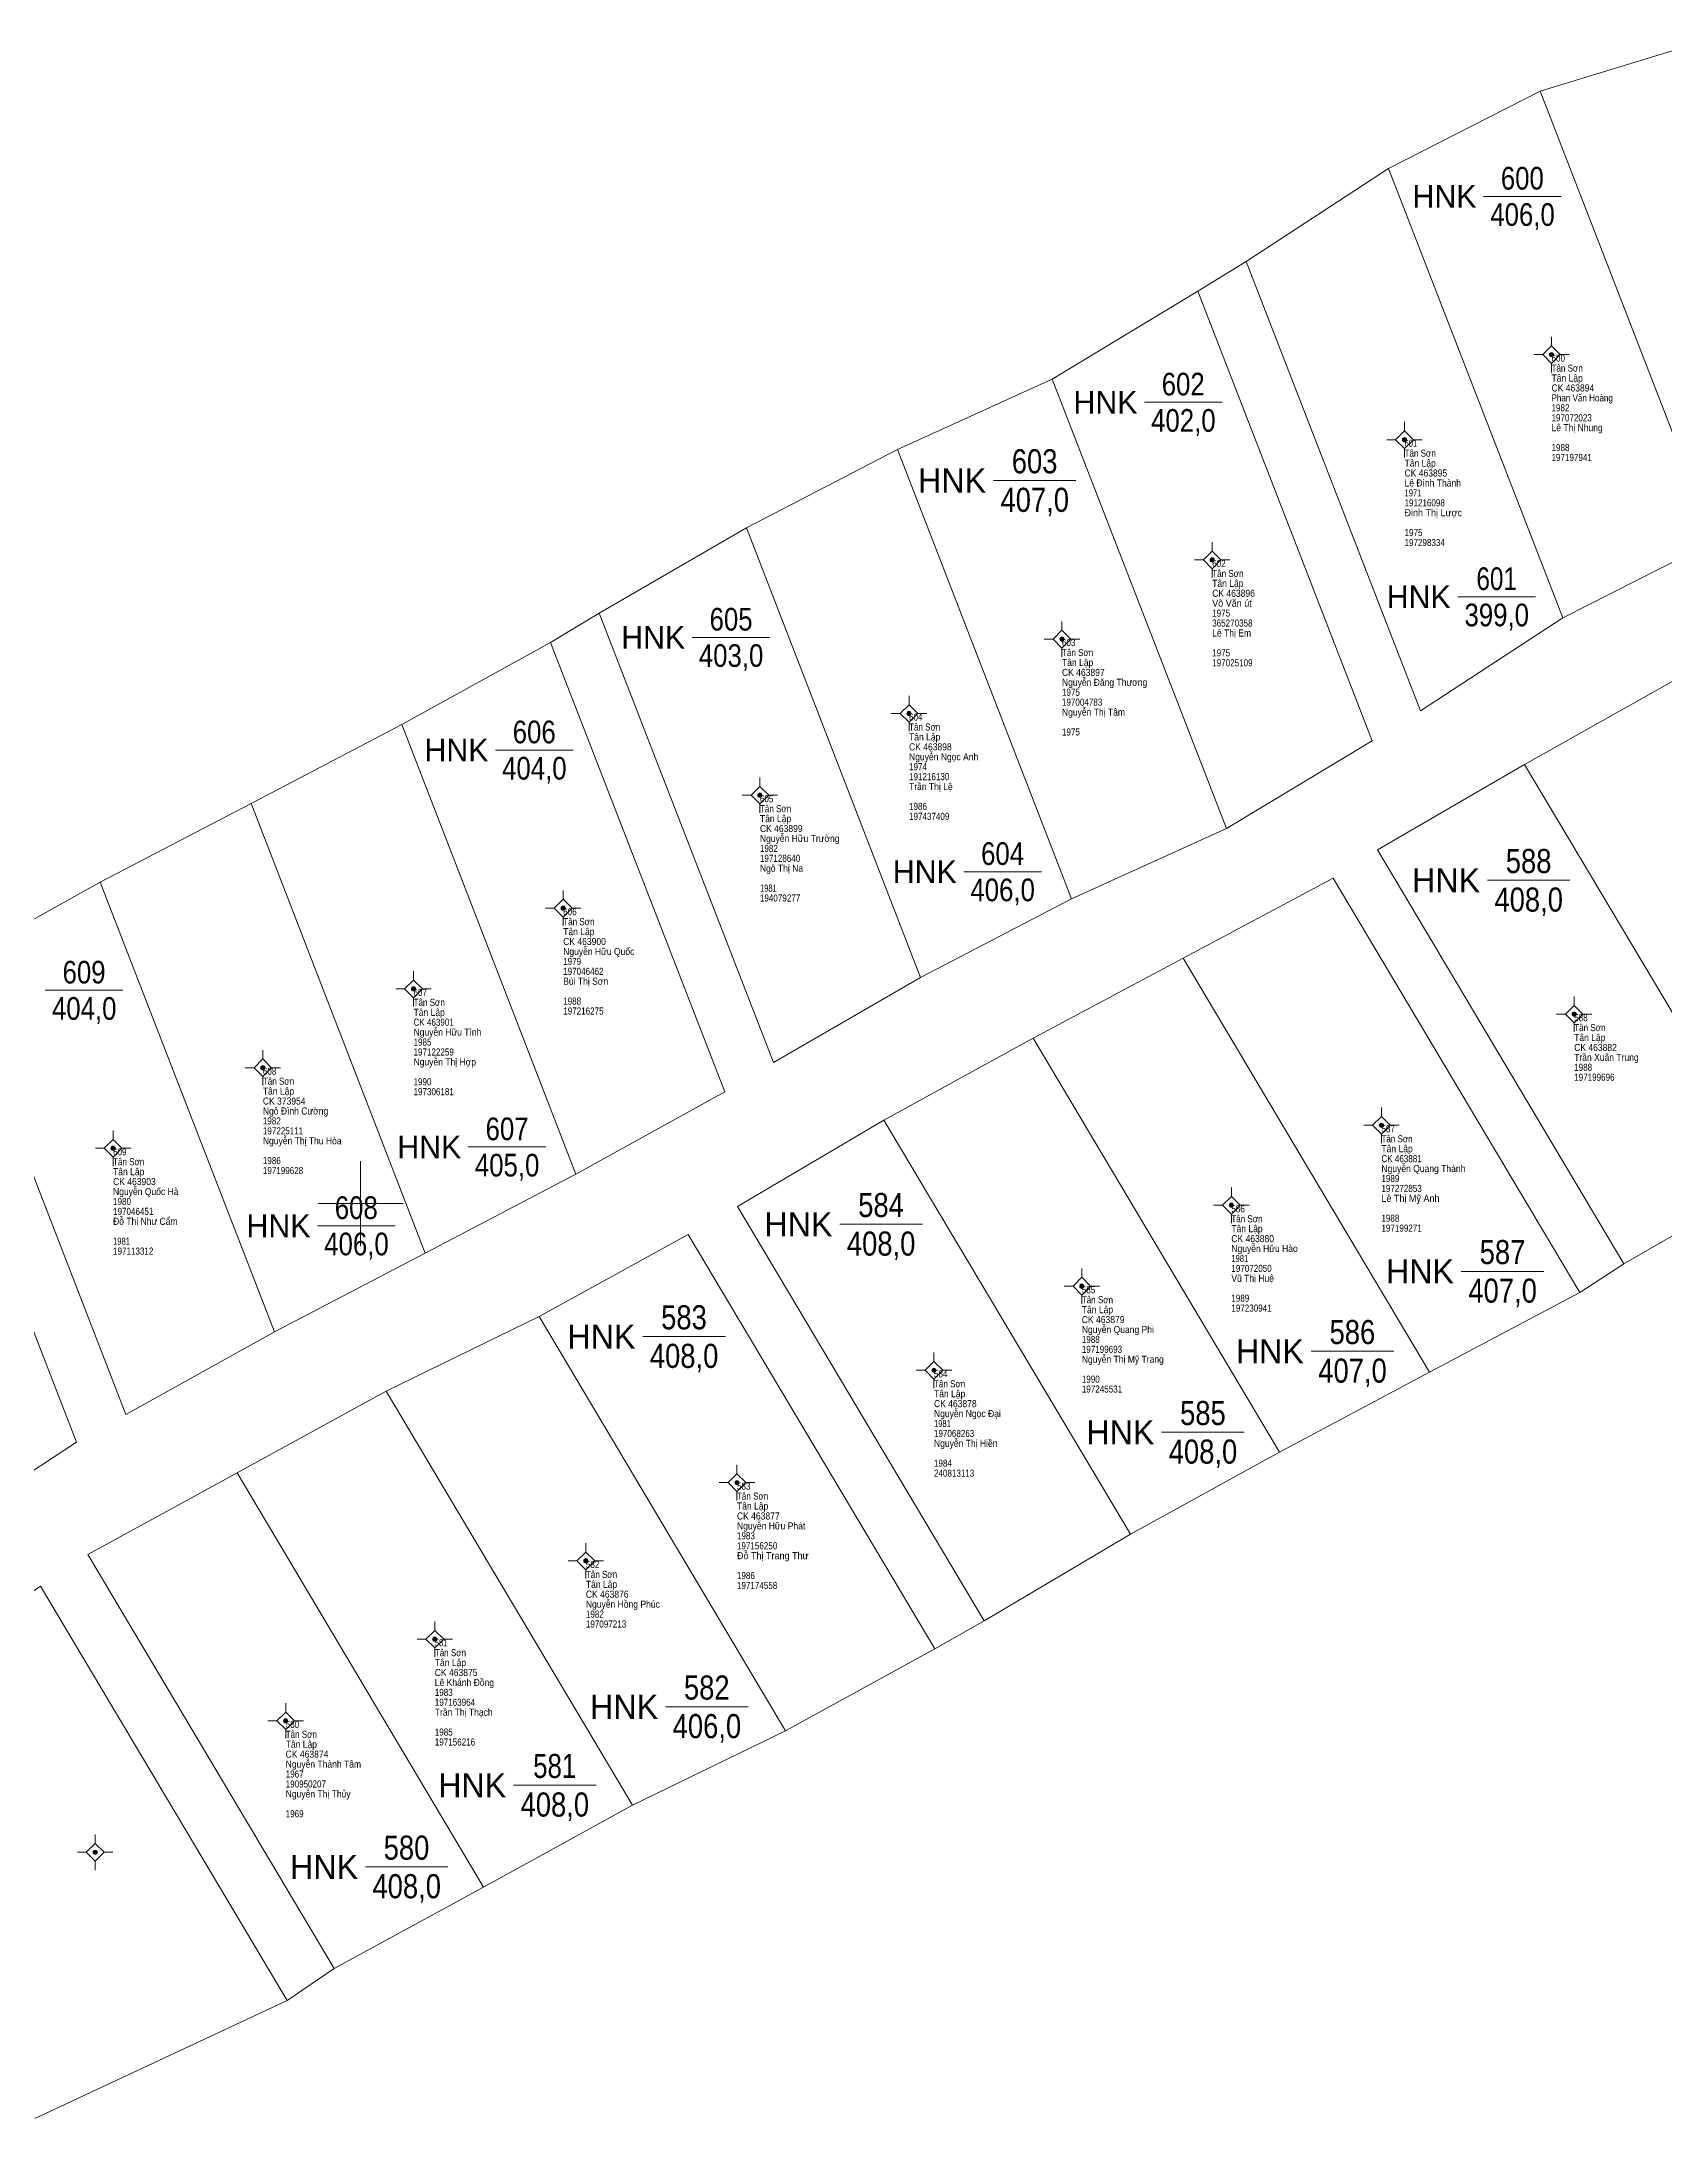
# Model space of a CAD drawing. Header units: metres. Extents: x 547873 to 548420, y 1837499 to 1838035.
# Drawn here: x 548177.5 to 548292, y 1837735.5 to 1837881.9 of the extents above; entities that cross this region are included whole.
import ezdxf
from ezdxf.enums import TextEntityAlignment as Align

# ---------------------------------------------------------------- set-up
doc = ezdxf.new("R2010")
doc.units = ezdxf.units.M
doc.header["$LTSCALE"] = 0.2
for name, color, linetype, lineweight in [('10', 7, 'Continuous', 13), ('11', 7, 'Continuous', 13), ('13', 7, 'Continuous', 13), ('23', 7, 'Continuous', 13), ('63', 7, 'Continuous', 13)]:
    doc.layers.add(name, color=color, linetype=linetype, lineweight=lineweight)
for name, color, linetype in [('15', 7, 'Continuous'), ('2', 7, 'Continuous'), ('4', 7, 'Continuous')]:
    doc.layers.add(name, color=color, linetype=linetype)

msp = doc.modelspace()

# ---------------------------------------------------------------- hatches: boundary and pattern name
at = {"layer": '11'}
for points in [[(548284.1698, 1837859.87, 1), (548283.8697, 1837859.87, 1)], [(548273.7998, 1837853.87, 1), (548273.4997, 1837853.87, 1)], [(548260.2298, 1837845.39, 1), (548259.9298, 1837845.39, 1)], [(548249.6298, 1837839.81, 1), (548249.3298, 1837839.81, 1)], [(548238.8398, 1837834.56, 1), (548238.5397, 1837834.56, 1)], [(548228.3198, 1837828.8, 1), (548228.0197, 1837828.8, 1)], [(548214.4398, 1837820.83, 1), (548214.1397, 1837820.83, 1)], [(548203.8798, 1837815.14, 1), (548203.5798, 1837815.14, 1)], [(548285.7698, 1837813.36, 1), (548285.4698, 1837813.36, 1)], [(548193.2498, 1837809.58, 1), (548192.9498, 1837809.58, 1)], [(548272.1698, 1837805.52, 1), (548271.8697, 1837805.52, 1)], [(548182.6798, 1837803.9, 1), (548182.3797, 1837803.9, 1)], [(548261.5798, 1837799.88, 1), (548261.2797, 1837799.88, 1)], [(548251.0298, 1837794.17, 1), (548250.7298, 1837794.17, 1)], [(548240.5998, 1837788.24, 1), (548240.2998, 1837788.24, 1)], [(548226.6998, 1837780.32, 1), (548226.3997, 1837780.32, 1)], [(548216.0397, 1837774.8, 1), (548215.7397, 1837774.8, 1)], [(548205.3798, 1837769.28, 1), (548205.0798, 1837769.28, 1)], [(548194.8598, 1837763.52, 1), (548194.5598, 1837763.52, 1)], [(548181.4198, 1837754.25, 1), (548181.1197, 1837754.25, 1)]]:
    msp.add_hatch(color=256, dxfattribs=at).paths.add_polyline_path(points)

# ---------------------------------------------------------------- linework, layer by layer
at = {"layer": '10'}
for p, q in [((548283.22, 1837878.44), (548294.7, 1837881.95)), ((548272.53, 1837873), (548283.22, 1837878.44)), ((548283.22, 1837878.44), (548295.51, 1837846.74)), ((548262.48, 1837866.44), (548272.53, 1837873)), ((548272.53, 1837873), (548284.82, 1837841.3)), ((548248.8, 1837858.14), (548259.07, 1837864.34)), ((548237.87, 1837853.18), (548248.8, 1837858.14)), ((548248.8, 1837858.14), (548261.09, 1837826.44)), ((548227.22, 1837847.65), (548237.87, 1837853.18)), ((548237.87, 1837853.18), (548250.16, 1837821.48)), ((548216.83, 1837841.64), (548227.22, 1837847.65)), ((548227.22, 1837847.65), (548239.51, 1837815.95)), ((548202.9, 1837833.78), (548213.4, 1837839.58)), ((548192.27, 1837828.21), (548202.9, 1837833.78)), ((548202.9, 1837833.78), (548215.19, 1837802.08)), ((548282.12, 1837830.97), (548299.51, 1837801.76)), ((548181.63, 1837822.66), (548192.27, 1837828.21)), ((548171.14, 1837816.83), (548181.63, 1837822.66)), ((548181.63, 1837822.66), (548193.92, 1837790.96)), ((548258.03, 1837817.31), (548275.42, 1837788.1)), ((548247.44, 1837811.67), (548264.83, 1837782.46)), ((548236.92, 1837805.89), (548254.31, 1837776.68)), ((548289.12, 1837795.74), (548299.51, 1837801.76)), ((548275.42, 1837788.1), (548286.01, 1837793.74)), ((548212.59, 1837792.03), (548229.98, 1837762.82)), ((548264.83, 1837782.46), (548275.42, 1837788.1)), ((548201.8, 1837786.78), (548219.19, 1837757.57)), ((548254.31, 1837776.68), (548264.83, 1837782.46)), ((548191.28, 1837781), (548208.67, 1837751.79)), ((548243.98, 1837770.58), (548254.31, 1837776.68)), ((548229.98, 1837762.82), (548240.5, 1837768.6)), ((548219.19, 1837757.57), (548229.98, 1837762.82)), ((548208.67, 1837751.79), (548219.19, 1837757.57)), ((548198.13, 1837746.05), (548208.67, 1837751.79)), ((548177.02, 1837735.48), (548194.81, 1837743.81))]:
    msp.add_line(p, q, dxfattribs=at)
msp.add_lwpolyline([(548192.27, 1837828.21), (548192.36, 1837827.99), (548204.56, 1837796.51)], dxfattribs=at)
at = {"layer": '11'}
for p, q in [((548284.02, 1837861.12), (548284.02, 1837860.5)), ((548283.4, 1837859.87), (548282.77, 1837859.87)), ((548284.02, 1837859.24), (548284.02, 1837858.62)), ((548285.27, 1837859.87), (548284.64, 1837859.87)), ((548273.65, 1837855.12), (548273.65, 1837854.5)), ((548273.02, 1837853.87), (548272.4, 1837853.87)), ((548273.65, 1837853.24), (548273.65, 1837852.62)), ((548274.9, 1837853.87), (548274.28, 1837853.87)), ((548260.08, 1837846.64), (548260.08, 1837846.02)), ((548259.46, 1837845.39), (548258.83, 1837845.39)), ((548260.08, 1837844.76), (548260.08, 1837844.14)), ((548261.33, 1837845.39), (548260.7, 1837845.39)), ((548248.86, 1837839.81), (548248.23, 1837839.81)), ((548249.48, 1837841.06), (548249.48, 1837840.44)), ((548250.73, 1837839.81), (548250.1, 1837839.81)), ((548249.48, 1837839.18), (548249.48, 1837838.56)), ((548238.69, 1837835.81), (548238.69, 1837835.18)), ((548238.06, 1837834.56), (548237.44, 1837834.56)), ((548238.69, 1837833.94), (548238.69, 1837833.31)), ((548239.94, 1837834.56), (548239.32, 1837834.56)), ((548228.17, 1837830.05), (548228.17, 1837829.42)), ((548227.54, 1837828.8), (548226.92, 1837828.8)), ((548228.17, 1837828.18), (548228.17, 1837827.55)), ((548229.42, 1837828.8), (548228.8, 1837828.8)), ((548214.29, 1837822.08), (548214.29, 1837821.46)), ((548213.66, 1837820.83), (548213.04, 1837820.83)), ((548215.54, 1837820.83), (548214.92, 1837820.83)), ((548214.29, 1837820.2), (548214.29, 1837819.58)), ((548203.73, 1837816.39), (548203.73, 1837815.76)), ((548203.1, 1837815.14), (548202.48, 1837815.14)), ((548204.98, 1837815.14), (548204.36, 1837815.14)), ((548203.73, 1837814.52), (548203.73, 1837813.89)), ((548285, 1837813.36), (548284.37, 1837813.36)), ((548285.62, 1837814.61), (548285.62, 1837813.98)), ((548286.87, 1837813.36), (548286.24, 1837813.36)), ((548285.62, 1837812.74), (548285.62, 1837812.11)), ((548193.1, 1837810.83), (548193.1, 1837810.2)), ((548192.48, 1837809.58), (548191.85, 1837809.58)), ((548193.1, 1837808.96), (548193.1, 1837808.33)), ((548194.35, 1837809.58), (548193.72, 1837809.58)), ((548272.02, 1837806.77), (548272.02, 1837806.14)), ((548182.53, 1837805.15), (548182.53, 1837804.52)), ((548271.4, 1837805.52), (548270.77, 1837805.52)), ((548272.02, 1837804.9), (548272.02, 1837804.27)), ((548273.27, 1837805.52), (548272.64, 1837805.52)), ((548181.9, 1837803.9), (548181.28, 1837803.9)), ((548182.53, 1837803.28), (548182.53, 1837802.65)), ((548183.78, 1837803.9), (548183.16, 1837803.9)), ((548261.43, 1837801.13), (548261.43, 1837800.5)), ((548260.8, 1837799.88), (548260.18, 1837799.88)), ((548261.43, 1837799.26), (548261.43, 1837798.63)), ((548262.68, 1837799.88), (548262.06, 1837799.88)), ((548250.88, 1837795.42), (548250.88, 1837794.8)), ((548250.26, 1837794.17), (548249.63, 1837794.17)), ((548250.88, 1837793.54), (548250.88, 1837792.92)), ((548252.13, 1837794.17), (548251.5, 1837794.17)), ((548240.45, 1837789.49), (548240.45, 1837788.86)), ((548239.82, 1837788.24), (548239.2, 1837788.24)), ((548240.45, 1837787.62), (548240.45, 1837786.99)), ((548241.7, 1837788.24), (548241.08, 1837788.24)), ((548226.55, 1837781.57), (548226.55, 1837780.94)), ((548225.92, 1837780.32), (548225.3, 1837780.32)), ((548226.55, 1837779.7), (548226.55, 1837779.07)), ((548227.8, 1837780.32), (548227.18, 1837780.32)), ((548215.89, 1837776.05), (548215.89, 1837775.42)), ((548215.26, 1837774.8), (548214.64, 1837774.8)), ((548215.89, 1837774.18), (548215.89, 1837773.55)), ((548217.14, 1837774.8), (548216.52, 1837774.8)), ((548205.23, 1837770.53), (548205.23, 1837769.9)), ((548204.6, 1837769.28), (548203.98, 1837769.28)), ((548205.23, 1837768.66), (548205.23, 1837768.03)), ((548206.48, 1837769.28), (548205.86, 1837769.28)), ((548194.08, 1837763.52), (548193.46, 1837763.52)), ((548194.71, 1837764.77), (548194.71, 1837764.14)), ((548195.96, 1837763.52), (548195.34, 1837763.52)), ((548194.71, 1837762.9), (548194.71, 1837762.27)), ((548181.27, 1837755.5), (548181.27, 1837754.88)), ((548180.64, 1837754.25), (548180.02, 1837754.25)), ((548181.27, 1837753.62), (548181.27, 1837753)), ((548182.52, 1837754.25), (548181.9, 1837754.25))]:
    msp.add_line(p, q, dxfattribs=at)
for points in [[(548284.02, 1837860.5), (548283.4, 1837859.87), (548284.02, 1837859.24), (548284.64, 1837859.87)], [(548273.65, 1837854.5), (548273.02, 1837853.87), (548273.65, 1837853.24), (548274.28, 1837853.87)], [(548260.08, 1837846.02), (548259.46, 1837845.39), (548260.08, 1837844.76), (548260.7, 1837845.39)], [(548249.48, 1837840.44), (548248.86, 1837839.81), (548249.48, 1837839.18), (548250.1, 1837839.81)], [(548238.69, 1837835.18), (548238.06, 1837834.56), (548238.69, 1837833.94), (548239.32, 1837834.56)], [(548228.17, 1837829.42), (548227.54, 1837828.8), (548228.17, 1837828.18), (548228.8, 1837828.8)], [(548214.29, 1837821.46), (548213.66, 1837820.83), (548214.29, 1837820.2), (548214.92, 1837820.83)], [(548203.73, 1837815.76), (548203.1, 1837815.14), (548203.73, 1837814.52), (548204.36, 1837815.14)], [(548285.62, 1837813.98), (548285, 1837813.36), (548285.62, 1837812.74), (548286.24, 1837813.36)], [(548193.1, 1837810.2), (548192.48, 1837809.58), (548193.1, 1837808.96), (548193.72, 1837809.58)], [(548272.02, 1837806.14), (548271.4, 1837805.52), (548272.02, 1837804.9), (548272.64, 1837805.52)], [(548182.53, 1837804.52), (548181.9, 1837803.9), (548182.53, 1837803.28), (548183.16, 1837803.9)], [(548261.43, 1837800.5), (548260.8, 1837799.88), (548261.43, 1837799.26), (548262.06, 1837799.88)], [(548250.88, 1837794.8), (548250.26, 1837794.17), (548250.88, 1837793.54), (548251.5, 1837794.17)], [(548240.45, 1837788.86), (548239.82, 1837788.24), (548240.45, 1837787.62), (548241.08, 1837788.24)], [(548226.55, 1837780.94), (548225.92, 1837780.32), (548226.55, 1837779.7), (548227.18, 1837780.32)], [(548215.89, 1837775.42), (548215.26, 1837774.8), (548215.89, 1837774.18), (548216.52, 1837774.8)], [(548205.23, 1837769.9), (548204.6, 1837769.28), (548205.23, 1837768.66), (548205.86, 1837769.28)], [(548194.71, 1837764.14), (548194.08, 1837763.52), (548194.71, 1837762.9), (548195.34, 1837763.52)], [(548181.27, 1837754.88), (548180.64, 1837754.25), (548181.27, 1837753.62), (548181.9, 1837754.25)]]:
    msp.add_lwpolyline(points, close=True, dxfattribs=at)
for centre in [(548284.0197, 1837859.87), (548273.6497, 1837853.87), (548260.0798, 1837845.39), (548249.4798, 1837839.81), (548238.6898, 1837834.56), (548228.1698, 1837828.8), (548214.2897, 1837820.83), (548203.7298, 1837815.14), (548285.6198, 1837813.36), (548193.0998, 1837809.58), (548272.0197, 1837805.52), (548182.5297, 1837803.9), (548261.4298, 1837799.88), (548250.8798, 1837794.17), (548240.4498, 1837788.24), (548226.5498, 1837780.32), (548215.8897, 1837774.8), (548205.2298, 1837769.28), (548194.7098, 1837763.52), (548181.2697, 1837754.25)]:
    msp.add_circle(centre, 0.15, dxfattribs=at)
at = {"layer": '13'}
for p, q in [((548279.22, 1837871.03), (548284.71, 1837871.03)), ((548255.3, 1837856.51), (548260.78, 1837856.51)), ((548244.64, 1837850.99), (548250.47, 1837850.99)), ((548277.4, 1837842.79), (548282.89, 1837842.79)), ((548223.39, 1837839.93), (548228.87, 1837839.93)), ((548209.51, 1837831.98), (548214.99, 1837831.98)), ((548242.55, 1837823.4), (548248.03, 1837823.4)), ((548279.5, 1837822.8), (548285.32, 1837822.8)), ((548177.74, 1837815.04), (548183.23, 1837815.04)), ((548207.59, 1837803.99), (548213.07, 1837803.99)), ((548196.95, 1837798.43), (548202.44, 1837798.43)), ((548233.81, 1837798.54), (548239.64, 1837798.54)), ((548277.65, 1837795.22), (548283.48, 1837795.22)), ((548219.91, 1837790.62), (548225.73, 1837790.62)), ((548267.06, 1837789.58), (548272.89, 1837789.58)), ((548256.51, 1837783.87), (548262.34, 1837783.87)), ((548221.51, 1837764.51), (548227.34, 1837764.51)), ((548210.79, 1837758.98), (548216.61, 1837758.98)), ((548200.34, 1837753.22), (548206.16, 1837753.22))]:
    msp.add_line(p, q, dxfattribs=at)
at = {"layer": '23'}
for p, q in [((548259.07, 1837864.34), (548262.48, 1837866.44)), ((548284.82, 1837841.3), (548295.51, 1837846.74)), ((548213.4, 1837839.58), (548216.83, 1837841.64)), ((548250.16, 1837821.48), (548261.09, 1837826.44)), ((548239.51, 1837815.95), (548250.16, 1837821.48)), ((548247.44, 1837811.67), (548258.03, 1837817.31)), ((548236.92, 1837805.89), (548247.44, 1837811.67)), ((548204.56, 1837796.51), (548215.19, 1837802.08)), ((548193.92, 1837790.96), (548204.56, 1837796.51)), ((548286.01, 1837793.74), (548289.12, 1837795.74)), ((548201.8, 1837786.78), (548212.59, 1837792.03)), ((548191.28, 1837781), (548201.8, 1837786.78)), ((548240.5, 1837768.6), (548243.98, 1837770.58)), ((548194.81, 1837743.81), (548198.13, 1837746.05))]:
    msp.add_line(p, q, dxfattribs=at)
for points in [[(548262.48, 1837866.44), (548274.77, 1837834.74), (548284.82, 1837841.3)], [(548261.09, 1837826.44), (548271.36, 1837832.64), (548259.07, 1837864.34)], [(548216.83, 1837841.64), (548229.12, 1837809.94), (548239.51, 1837815.95)], [(548215.19, 1837802.08), (548225.69, 1837807.88), (548213.4, 1837839.58)], [(548282.12, 1837830.97), (548292.59, 1837836.84), (548309.98, 1837807.63)], [(548282.12, 1837830.97), (548271.74, 1837824.94), (548289.12, 1837795.74)], [(548258.03, 1837817.31), (548268.62, 1837822.95), (548286.01, 1837793.74)], [(548171.14, 1837816.83), (548183.43, 1837785.13), (548193.92, 1837790.96)], [(548169.9, 1837776.6), (548179.94, 1837783.17), (548167.65, 1837814.87)], [(548236.92, 1837805.89), (548226.59, 1837799.79), (548243.98, 1837770.58)], [(548212.59, 1837792.03), (548223.11, 1837797.81), (548240.5, 1837768.6)], [(548191.28, 1837781), (548180.74, 1837775.26), (548198.13, 1837746.05)], [(548171.51, 1837769.03), (548177.42, 1837773.02), (548194.81, 1837743.81)]]:
    msp.add_lwpolyline(points, dxfattribs=at)
at = {"layer": '63'}
for p, q in [((548200, 1837797), (548200, 1837803)), ((548197, 1837800), (548203, 1837800))]:
    msp.add_line(p, q, dxfattribs=at)

# ---------------------------------------------------------------- texts
at = {"layer": '13'}
for s, height, width, p in [('600', 1.6, 0.85, (548281.96, 1837871.51)), ('602', 1.6, 0.85, (548258.035, 1837856.99)), ('603', 1.7, 0.85, (548247.55, 1837851.5)), ('601', 1.6, 0.8, (548280.15, 1837843.27)), ('605', 1.6, 0.85, (548226.135, 1837840.41)), ('606', 1.6, 0.85, (548212.245, 1837832.46)), ('604', 1.6, 0.85, (548245.29, 1837823.88)), ('588', 1.7, 0.85, (548282.405, 1837823.31)), ('609', 1.6, 0.85, (548180.485, 1837815.52)), ('607', 1.6, 0.85, (548210.33, 1837804.47)), ('608', 1.6, 0.85, (548199.69, 1837798.91)), ('584', 1.7, 0.85, (548236.715, 1837799.05)), ('587', 1.7, 0.85, (548280.565, 1837795.73)), ('583', 1.7, 0.85, (548222.81, 1837791.13)), ('586', 1.7, 0.85, (548269.97, 1837790.09)), ('585', 1.7, 0.85, (548259.425, 1837784.38)), ('582', 1.7, 0.85, (548224.42, 1837765.02)), ('581', 1.7, 0.8, (548213.69, 1837759.49)), ('580', 1.7, 0.85, (548203.235, 1837753.73))]:
    msp.add_text(s, height=height, dxfattribs=dict(at, width=width)).set_placement(p, align=Align.CENTER)
at = {"layer": '15'}
for s, width, p in [('Tân Sơn', 0.85, (548284.02, 1837858.67)), ('600', 0.85, (548284.02, 1837859.37)), ('Tân Lập', 0.9, (548284.02, 1837857.97)), ('CK 463894', 0.9, (548284.02, 1837857.27)), ('1982', 0.85, (548284.02, 1837855.87)), ('Phan Văn Hoàng', 0.85, (548284.02, 1837856.57)), ('197072023', 0.85, (548284.02, 1837855.17)), ('Lê Thị Nhung', 0.9, (548284.02, 1837854.47)), ('Tân Sơn', 0.85, (548273.65, 1837852.67)), ('601', 0.8, (548273.65, 1837853.37)), ('1988', 0.85, (548284.02, 1837853.07)), ('197197941', 0.85, (548284.02, 1837852.37)), ('Tân Lập', 0.9, (548273.65, 1837851.97)), ('CK 463895', 0.9, (548273.65, 1837851.27)), ('1971', 0.8, (548273.65, 1837849.87)), ('Lê Đình Thành', 0.9, (548273.65, 1837850.57)), ('Đinh Thị Lược', 0.95, (548273.65, 1837848.47)), ('191216098', 0.85, (548273.65, 1837849.17)), ('1975', 0.85, (548273.65, 1837847.07)), ('197298334', 0.85, (548273.65, 1837846.37)), ('Tân Sơn', 0.85, (548260.08, 1837844.19)), ('602', 0.85, (548260.08, 1837844.89)), ('Võ Văn út', 0.95, (548260.08, 1837842.09)), ('Tân Lập', 0.9, (548260.08, 1837843.49)), ('CK 463896', 0.9, (548260.08, 1837842.79)), ('365270358', 0.85, (548260.08, 1837840.69)), ('1975', 0.85, (548260.08, 1837841.39)), ('603', 0.85, (548249.48, 1837839.31)), ('Lê Thị Em', 0.9, (548260.08, 1837839.99)), ('Tân Sơn', 0.85, (548249.48, 1837838.61)), ('Tân Lập', 0.9, (548249.48, 1837837.91)), ('1975', 0.85, (548260.08, 1837838.59)), ('197025109', 0.85, (548260.08, 1837837.89)), ('CK 463897', 0.9, (548249.48, 1837837.21)), ('Nguyễn Đăng Thương', 0.9, (548249.48, 1837836.51)), ('1975', 0.85, (548249.48, 1837835.81)), ('197004783', 0.85, (548249.48, 1837835.11)), ('Tân Sơn', 0.85, (548238.69, 1837833.36)), ('604', 0.85, (548238.69, 1837834.06)), ('Nguyễn Thị Tâm', 0.9, (548249.48, 1837834.41)), ('Tân Lập', 0.9, (548238.69, 1837832.66)), ('CK 463898', 0.9, (548238.69, 1837831.96)), ('1975', 0.85, (548249.48, 1837833.01)), ('1974', 0.85, (548238.69, 1837830.56)), ('Nguyễn Ngọc Anh', 0.9, (548238.69, 1837831.26)), ('Trần Thị Lệ', 0.9, (548238.69, 1837829.16)), ('191216130', 0.85, (548238.69, 1837829.86)), ('Tân Sơn', 0.85, (548228.17, 1837827.6)), ('605', 0.85, (548228.17, 1837828.3)), ('1986', 0.85, (548238.69, 1837827.76)), ('Tân Lập', 0.9, (548228.17, 1837826.9)), ('CK 463899', 0.9, (548228.17, 1837826.2)), ('197437409', 0.85, (548238.69, 1837827.06)), ('1982', 0.85, (548228.17, 1837824.8)), ('Nguyễn Hữu Trường', 0.9, (548228.17, 1837825.5)), ('197128640', 0.85, (548228.17, 1837824.1)), ('Ngô Thị Na', 0.9, (548228.17, 1837823.4)), ('1981', 0.8, (548228.17, 1837822)), ('606', 0.85, (548214.29, 1837820.33)), ('194079277', 0.85, (548228.17, 1837821.3)), ('Tân Sơn', 0.85, (548214.29, 1837819.63)), ('Tân Lập', 0.9, (548214.29, 1837818.93)), ('CK 463900', 0.9, (548214.29, 1837818.23)), ('Nguyễn Hữu Quốc ', 0.9, (548214.29, 1837817.53)), ('1979', 0.85, (548214.29, 1837816.83)), ('197046462', 0.85, (548214.29, 1837816.13)), ('607', 0.85, (548203.73, 1837814.64)), ('Bùi Thị Sơn', 0.9, (548214.29, 1837815.43)), ('Tân Sơn', 0.85, (548203.73, 1837813.94)), ('Tân Lập', 0.9, (548203.73, 1837813.24)), ('1988', 0.85, (548214.29, 1837814.03)), ('197216275', 0.85, (548214.29, 1837813.33)), ('588', 0.85, (548285.62, 1837812.86)), ('CK 463901', 0.85, (548203.73, 1837812.54)), ('Nguyễn Hữu Tình', 0.9, (548203.73, 1837811.84)), ('Tân Sơn', 0.85, (548285.62, 1837812.16)), ('Tân Lập', 0.9, (548285.62, 1837811.46)), ('1985', 0.85, (548203.73, 1837811.14)), ('197122259', 0.85, (548203.73, 1837810.44)), ('Nguyễn Thị Hợp', 0.9, (548203.73, 1837809.74)), ('Trần Xuân Trung', 0.9, (548285.62, 1837810.06)), ('CK 463882', 0.9, (548285.62, 1837810.76)), ('Tân Sơn', 0.85, (548193.1, 1837808.38)), ('608', 0.85, (548193.1, 1837809.08)), ('1988', 0.85, (548285.62, 1837809.36)), ('197199696', 0.85, (548285.62, 1837808.66)), ('Tân Lập', 0.9, (548193.1, 1837807.68)), ('CK 373954', 0.9, (548193.1, 1837806.98)), ('1990', 0.85, (548203.73, 1837808.34)), ('197306181', 0.85, (548203.73, 1837807.64)), ('1982', 0.85, (548193.1, 1837805.58)), ('Ngô Đình Cường', 0.9, (548193.1, 1837806.28)), ('197225111', 0.85, (548193.1, 1837804.88)), ('Nguyễn Thị Thu Hòa', 0.9, (548193.1, 1837804.18)), ('Tân Sơn', 0.85, (548272.02, 1837804.32)), ('587', 0.85, (548272.02, 1837805.02)), ('Tân Sơn', 0.85, (548182.53, 1837802.7)), ('609', 0.85, (548182.53, 1837803.4)), ('1986', 0.85, (548193.1, 1837802.78)), ('Tân Lập', 0.9, (548272.02, 1837803.62)), ('CK 463881', 0.85, (548272.02, 1837802.92)), ('Tân Lập', 0.9, (548182.53, 1837802)), ('CK 463903', 0.9, (548182.53, 1837801.3)), ('197199628', 0.85, (548193.1, 1837802.08)), ('1989', 0.85, (548272.02, 1837801.52)), ('Nguyễn Quang Thành', 0.9, (548272.02, 1837802.22)), ('1980', 0.85, (548182.53, 1837799.9)), ('Nguyễn Quốc Hà', 0.9, (548182.53, 1837800.6)), ('197272853', 0.85, (548272.02, 1837800.82)), ('Lê Thị Mỹ Anh', 0.95, (548272.02, 1837800.12)), ('Đỗ Thị Như Cẩm', 0.9, (548182.53, 1837798.5)), ('197046451', 0.85, (548182.53, 1837799.2)), ('Tân Sơn', 0.85, (548261.43, 1837798.68)), ('586', 0.85, (548261.43, 1837799.38)), ('1988', 0.85, (548272.02, 1837798.72)), ('1981', 0.8, (548182.53, 1837797.1)), ('Tân Lập', 0.9, (548261.43, 1837797.98)), ('CK 463880', 0.9, (548261.43, 1837797.28)), ('Nguyễn Hữu Hào', 0.9, (548261.43, 1837796.58)), ('197199271', 0.85, (548272.02, 1837798.02)), ('197113312', 0.85, (548182.53, 1837796.4)), ('1981', 0.8, (548261.43, 1837795.88)), ('Vũ Thị Huệ', 0.9, (548261.43, 1837794.48)), ('197072050', 0.85, (548261.43, 1837795.18)), ('Tân Sơn', 0.85, (548250.88, 1837792.97)), ('Tân Lập', 0.9, (548250.88, 1837792.27)), ('585', 0.85, (548250.88, 1837793.67)), ('1989', 0.85, (548261.43, 1837793.08)), ('197230941', 0.85, (548261.43, 1837792.38)), ('CK 463879', 0.9, (548250.88, 1837791.57)), ('Nguyễn Quang Phi', 0.9, (548250.88, 1837790.87)), ('1988', 0.85, (548250.88, 1837790.17)), ('197199693', 0.85, (548250.88, 1837789.47)), ('Nguyễn Thị Mỹ Trang', 0.9, (548250.88, 1837788.77)), ('Tân Sơn', 0.85, (548240.45, 1837787.04)), ('584', 0.85, (548240.45, 1837787.74)), ('1990', 0.85, (548250.88, 1837787.37)), ('197245531', 0.85, (548250.88, 1837786.67)), ('Tân Lập', 0.9, (548240.45, 1837786.34)), ('CK 463878', 0.9, (548240.45, 1837785.64)), ('Nguyễn Ngọc Đại', 0.9, (548240.45, 1837784.94)), ('1981', 0.8, (548240.45, 1837784.24)), ('197068263', 0.85, (548240.45, 1837783.54)), ('Nguyễn Thị Hiền', 0.9, (548240.45, 1837782.84)), ('240813113', 0.85, (548240.45, 1837780.74)), ('1984', 0.85, (548240.45, 1837781.44)), ('Tân Sơn', 0.85, (548226.55, 1837779.12)), ('583', 0.85, (548226.55, 1837779.82)), ('Tân Lập', 0.9, (548226.55, 1837778.42)), ('CK 463877', 0.9, (548226.55, 1837777.72)), ('1983', 0.85, (548226.55, 1837776.32)), ('Nguyễn Hữu Phát', 0.9, (548226.55, 1837777.02)), ('Đỗ Thị Trang Thư', 0.95, (548226.55, 1837774.92)), ('197156250', 0.85, (548226.55, 1837775.62)), ('Tân Sơn', 0.85, (548215.89, 1837773.6)), ('582', 0.85, (548215.89, 1837774.3)), ('1986', 0.85, (548226.55, 1837773.52)), ('Tân Lập', 0.9, (548215.89, 1837772.9)), ('CK 463876', 0.9, (548215.89, 1837772.2)), ('197174558', 0.85, (548226.55, 1837772.82)), ('1982', 0.85, (548215.89, 1837770.8)), ('Nguyễn Hồng Phúc', 0.9, (548215.89, 1837771.5)), ('197097213', 0.85, (548215.89, 1837770.1)), ('Tân Sơn', 0.85, (548205.23, 1837768.08)), ('Tân Lập', 0.9, (548205.23, 1837767.38)), ('581', 0.8, (548205.23, 1837768.78)), ('CK 463875', 0.9, (548205.23, 1837766.68)), ('Lê Khánh Đồng', 0.9, (548205.23, 1837765.98)), ('1983', 0.85, (548205.23, 1837765.28)), ('197163964', 0.85, (548205.23, 1837764.58)), ('580', 0.85, (548194.71, 1837763.02)), ('Trần Thị Thạch', 0.9, (548205.23, 1837763.88)), ('Tân Sơn', 0.85, (548194.71, 1837762.32)), ('Tân Lập', 0.9, (548194.71, 1837761.62)), ('1985', 0.85, (548205.23, 1837762.48)), ('197156216', 0.85, (548205.23, 1837761.78)), ('CK 463874', 0.9, (548194.71, 1837760.92)), ('Nguyễn Thành Tâm', 0.9, (548194.71, 1837760.22)), ('1967', 0.85, (548194.71, 1837759.52)), ('190950207', 0.85, (548194.71, 1837758.82)), ('Nguyễn Thị Thủy', 0.9, (548194.71, 1837758.12)), ('1969', 0.85, (548194.71, 1837756.72))]:
    msp.add_text(s, height=0.5, dxfattribs=dict(at, width=width)).set_placement(p)
at = {"layer": '2'}
for height, p in [(1.6, (548278.73, 1837870.23)), (1.6, (548254.81, 1837855.71)), (1.7, (548244.13, 1837850.14)), (1.6, (548276.91, 1837841.99)), (1.6, (548222.9, 1837839.13)), (1.6, (548209.02, 1837831.18)), (1.6, (548242.06, 1837822.6)), (1.7, (548278.98, 1837821.95)), (1.6, (548207.1, 1837803.19)), (1.6, (548196.46, 1837797.63)), (1.7, (548233.29, 1837797.69)), (1.7, (548277.14, 1837794.37)), (1.7, (548219.39, 1837789.77)), (1.7, (548266.55, 1837788.73)), (1.7, (548256, 1837783.02)), (1.7, (548220.99, 1837763.66)), (1.7, (548210.27, 1837758.13)), (1.7, (548199.82, 1837752.37))]:
    msp.add_text('HNK', height=height, dxfattribs=at).set_placement(p, align=Align.RIGHT)
at = {"layer": '4', "width": 0.85}
for s, height, p in [('406,0', 1.6, (548281.975, 1837868.95)), ('402,0', 1.6, (548258.045, 1837854.43)), ('407,0', 1.7, (548247.56, 1837848.78)), ('399,0', 1.6, (548280.155, 1837840.71)), ('403,0', 1.6, (548226.135, 1837837.85)), ('404,0', 1.6, (548212.255, 1837829.9)), ('406,0', 1.6, (548245.295, 1837821.32)), ('408,0', 1.7, (548282.41, 1837820.59)), ('404,0', 1.6, (548180.495, 1837812.96)), ('405,0', 1.6, (548210.335, 1837801.91)), ('406,0', 1.6, (548199.705, 1837796.35)), ('408,0', 1.7, (548236.72, 1837796.33)), ('407,0', 1.7, (548280.57, 1837793.01)), ('408,0', 1.7, (548222.82, 1837788.41)), ('407,0', 1.7, (548269.98, 1837787.37)), ('408,0', 1.7, (548259.43, 1837781.66)), ('406,0', 1.7, (548224.43, 1837762.3)), ('408,0', 1.7, (548213.7, 1837756.77)), ('408,0', 1.7, (548203.25, 1837751.01))]:
    msp.add_text(s, height=height, dxfattribs=at).set_placement(p, align=Align.CENTER)

doc.saveas('drawing.dxf')
